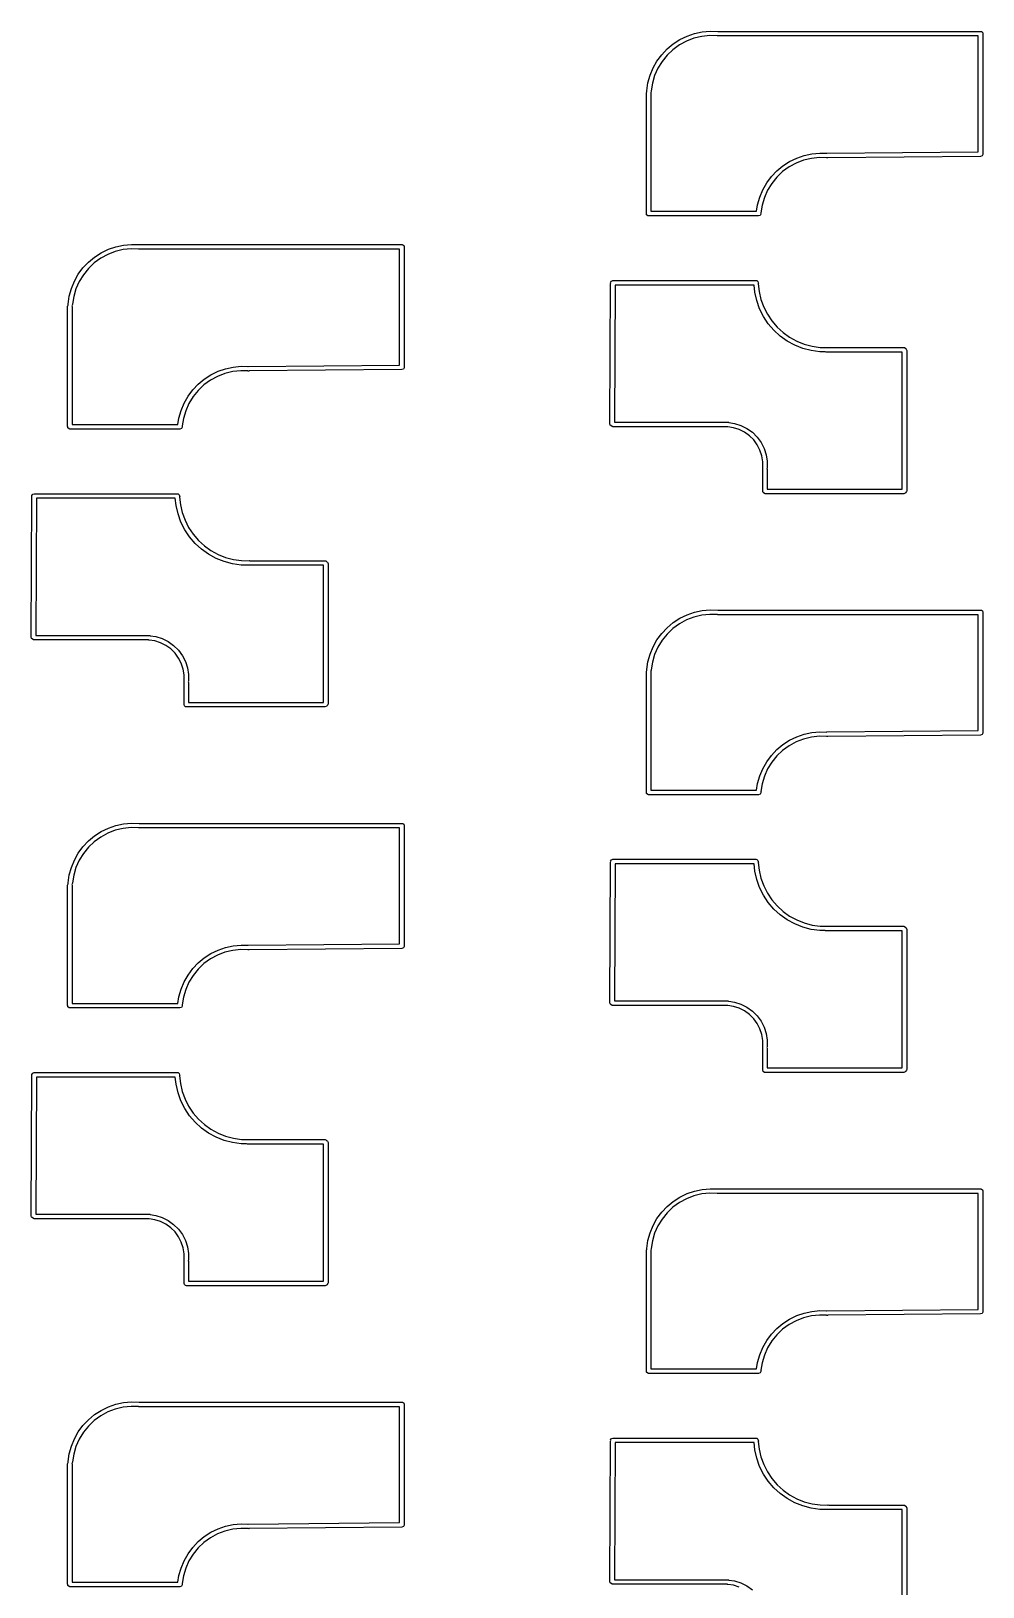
# Model space of a CAD drawing. Extents: x -7 to 140, y -36 to 78.
# Drawn here: x 30.6 to 61.9, y 26.8 to 77.9 of the extents above; entities that cross this region are included whole.
import ezdxf

# ---------------------------------------------------------------- set-up
doc = ezdxf.new("R2010")
doc.units = 0
doc.layers.add('BLACK', color=7, linetype='CONTINUOUS')

msp = doc.modelspace()

# ---------------------------------------------------------------- linework, layer by layer
at = {"layer": 'BLACK', "linetype": 'CONTINUOUS'}
for p, q in [((51.9264, 77.6102), (52.1608, 77.724)), ((52.3878, 77.6513), (52.1422, 77.5569)), ((52.1608, 77.724), (52.4071, 77.8089)), ((52.6437, 77.7128), (52.3878, 77.6513)), ((52.4071, 77.8089), (52.6619, 77.8634)), ((52.9055, 77.7404), (52.6437, 77.7128)), ((52.6619, 77.8634), (52.9214, 77.8867)), ((53.1486, 77.7341), (52.9055, 77.7404)), ((52.9214, 77.8867), (53.1747, 77.8789)), ((53.1493, 77.7335), (53.1486, 77.7341)), ((53.1646, 77.7308), (53.1493, 77.7335)), ((53.1682, 77.7293), (53.1646, 77.7308)), ((53.1704, 77.7298), (53.1682, 77.7293)), ((53.175, 77.729), (53.1704, 77.7298)), ((53.1747, 77.8789), (53.175, 77.879)), ((53.175, 77.879), (61.8, 77.879)), ((61.725, 77.729), (53.175, 77.729)), ((61.725, 73.9243), (61.725, 77.729)), ((61.8, 77.879), (61.8097, 77.8773)), ((61.8097, 77.8773), (61.813, 77.8779)), ((61.813, 77.8779), (61.8159, 77.8762)), ((61.8159, 77.8762), (61.8257, 77.8745)), ((61.8257, 77.8745), (61.8406, 77.862)), ((61.8406, 77.862), (61.8575, 77.8522)), ((61.8575, 77.8522), (61.8598, 77.8458)), ((61.8598, 77.8458), (61.865, 77.8415)), ((61.865, 77.8415), (61.8683, 77.8223)), ((61.8683, 77.8223), (61.875, 77.804)), ((61.875, 77.804), (61.875, 73.896)), ((51.3285, 77.1126), (51.5072, 77.3022)), ((51.5072, 77.3022), (51.7075, 77.4688)), ((51.698, 77.2766), (51.5072, 77.0953)), ((51.9109, 77.4313), (51.698, 77.2766)), ((51.7075, 77.4688), (51.9264, 77.6102)), ((52.1422, 77.5569), (51.9109, 77.4313)), ((50.9459, 76.4353), (51.0457, 76.676)), ((51.0457, 76.676), (51.1739, 76.9028)), ((51.2042, 76.6663), (51.0972, 76.4259)), ((51.1739, 76.9028), (51.3285, 77.1126)), ((51.3416, 76.8908), (51.2042, 76.6663)), ((51.5072, 77.0953), (51.3416, 76.8908)), ((50.8363, 75.9268), (50.8757, 76.1844)), ((50.8757, 76.1844), (50.9459, 76.4353)), ((51.0225, 76.1735), (50.9831, 75.9245)), ((51.0972, 76.4259), (51.0225, 76.1735)), ((50.825, 75.85), (50.8295, 75.8757)), ((50.825, 71.905), (50.825, 75.85)), ((50.8295, 75.8757), (50.844, 75.8929)), ((50.844, 75.8929), (50.8363, 75.9268)), ((50.8363, 75.9268), (50.8363, 75.9268)), ((50.9857, 75.9132), (50.9675, 75.8707)), ((50.9675, 75.8707), (50.975, 75.85)), ((50.975, 75.85), (50.975, 71.971)), ((50.9831, 75.9245), (50.9857, 75.9132)), ((55.3102, 73.4659), (55.5287, 73.6069)), ((55.7442, 73.5535), (55.5133, 73.4281)), ((55.5287, 73.6069), (55.7626, 73.7205)), ((55.9894, 73.6476), (55.7442, 73.5535)), ((55.7626, 73.7205), (56.0085, 73.8051)), ((56.2448, 73.709), (55.9894, 73.6476)), ((56.0085, 73.8051), (56.2629, 73.8595)), ((56.506, 73.7364), (56.2448, 73.709)), ((56.2629, 73.8595), (56.5219, 73.8828)), ((56.7432, 73.7303), (56.506, 73.7364)), ((56.5219, 73.8828), (56.7412, 73.876)), ((56.7412, 73.876), (56.7493, 73.879)), ((56.7507, 73.729), (56.7432, 73.7303)), ((56.7493, 73.879), (61.725, 73.9243)), ((56.7594, 73.7291), (56.7507, 73.729)), ((56.7681, 73.7253), (56.7594, 73.7291)), ((56.7859, 73.7293), (56.7681, 73.7253)), ((61.8007, 73.775), (56.7859, 73.7293)), ((61.8487, 73.793), (61.8007, 73.775)), ((61.874, 73.8376), (61.8487, 73.793)), ((61.8705, 73.8703), (61.8684, 73.8678)), ((61.8684, 73.8678), (61.874, 73.8376)), ((61.875, 73.896), (61.8705, 73.8703)), ((54.7775, 72.901), (54.9318, 73.1103)), ((54.9318, 73.1103), (55.1102, 73.2995)), ((55.1103, 73.0929), (54.9451, 72.8887)), ((55.1102, 73.2995), (55.3102, 73.4659)), ((55.3009, 73.2737), (55.1103, 73.0929)), ((55.5133, 73.4281), (55.3009, 73.2737)), ((54.5497, 72.4344), (54.6495, 72.6746)), ((54.6495, 72.6746), (54.7775, 72.901)), ((54.8079, 72.6648), (54.701, 72.4248)), ((54.9451, 72.8887), (54.8079, 72.6648)), ((54.4471, 71.971), (54.4797, 72.1839)), ((54.4797, 72.1839), (54.5497, 72.4344)), ((54.6265, 72.173), (54.5871, 71.9244)), ((54.701, 72.4248), (54.6265, 72.173)), ((50.8286, 71.8951), (50.825, 71.905)), ((50.835, 71.8585), (50.8286, 71.8951)), ((50.8743, 71.8255), (50.835, 71.8585)), ((50.9, 71.821), (50.8743, 71.8255)), ((54.51, 71.821), (50.9, 71.821)), ((50.975, 71.971), (54.4471, 71.971)), ((54.5582, 71.8385), (54.51, 71.821)), ((54.5839, 71.883), (54.5582, 71.8385)), ((54.5897, 71.9131), (54.5818, 71.8947)), ((54.5818, 71.8947), (54.5839, 71.883)), ((54.5871, 71.9244), (54.5897, 71.9131)), ((32.7075, 70.4688), (32.9264, 70.6102)), ((33.1422, 70.5569), (32.9109, 70.4313)), ((32.9264, 70.6102), (33.1608, 70.724)), ((33.3878, 70.6513), (33.1422, 70.5569)), ((33.1608, 70.724), (33.4071, 70.8089)), ((33.6437, 70.7128), (33.3878, 70.6513)), ((33.4071, 70.8089), (33.6619, 70.8634)), ((33.9055, 70.7404), (33.6437, 70.7128)), ((33.6619, 70.8634), (33.9214, 70.8867)), ((34.1486, 70.7341), (33.9055, 70.7404)), ((33.9214, 70.8867), (34.1747, 70.8789)), ((34.1493, 70.7335), (34.1486, 70.7341)), ((34.1646, 70.7308), (34.1493, 70.7335)), ((34.1682, 70.7293), (34.1646, 70.7308)), ((34.1704, 70.7298), (34.1682, 70.7293)), ((34.175, 70.729), (34.1704, 70.7298)), ((34.1747, 70.8789), (34.175, 70.879)), ((34.175, 70.879), (42.8, 70.879)), ((42.725, 70.729), (34.175, 70.729)), ((42.725, 66.9243), (42.725, 70.729)), ((42.8, 70.879), (42.8097, 70.8773)), ((42.8097, 70.8773), (42.813, 70.8779)), ((42.813, 70.8779), (42.8159, 70.8762)), ((42.8159, 70.8762), (42.8257, 70.8745)), ((42.8257, 70.8745), (42.8406, 70.862)), ((42.8406, 70.862), (42.8575, 70.8522)), ((42.8575, 70.8522), (42.8598, 70.8458)), ((42.8598, 70.8458), (42.865, 70.8415)), ((42.865, 70.8415), (42.8683, 70.8223)), ((42.8683, 70.8223), (42.875, 70.804)), ((42.875, 70.804), (42.875, 66.896)), ((32.1739, 69.9028), (32.3285, 70.1126)), ((32.3285, 70.1126), (32.5072, 70.3022)), ((32.5072, 70.0953), (32.3416, 69.8908)), ((32.5072, 70.3022), (32.7075, 70.4688)), ((32.698, 70.2766), (32.5072, 70.0953)), ((32.9109, 70.4313), (32.698, 70.2766)), ((31.9459, 69.4353), (32.0457, 69.676)), ((32.0457, 69.676), (32.1739, 69.9028)), ((32.2042, 69.6663), (32.0972, 69.4259)), ((32.3416, 69.8908), (32.2042, 69.6663)), ((49.625, 65.0004), (49.65, 69.6004)), ((49.65, 69.6004), (49.6539, 69.6221)), ((49.6511, 69.638), (49.6768, 69.6825)), ((49.6539, 69.6221), (49.6511, 69.638)), ((49.6768, 69.6825), (49.725, 69.7)), ((49.725, 69.7), (54.425, 69.7)), ((49.7997, 69.55), (49.7753, 65.05)), ((54.36, 69.55), (49.7997, 69.55)), ((54.3846, 69.3148), (54.36, 69.55)), ((54.425, 69.7), (54.4507, 69.6955)), ((54.4507, 69.6955), (54.49, 69.6625)), ((54.49, 69.6625), (54.4964, 69.6262)), ((54.4964, 69.6262), (54.5049, 69.6033)), ((54.5049, 69.6033), (54.502, 69.5927)), ((54.502, 69.5927), (54.5286, 69.3388)), ((31.8363, 68.9268), (31.8757, 69.1844)), ((31.8757, 69.1844), (31.9459, 69.4353)), ((32.0225, 69.1735), (31.9831, 68.9245)), ((32.0972, 69.4259), (32.0225, 69.1735)), ((54.4479, 69.0385), (54.3846, 69.3148)), ((54.5441, 68.7719), (54.4479, 69.0385)), ((54.5286, 69.3388), (54.588, 69.0797)), ((54.588, 69.0797), (54.6782, 68.8296)), ((31.825, 68.85), (31.8295, 68.8757)), ((31.825, 64.905), (31.825, 68.85)), ((31.8295, 68.8757), (31.844, 68.8929)), ((31.844, 68.8929), (31.8363, 68.9268)), ((31.8363, 68.9268), (31.8363, 68.9268)), ((31.9857, 68.9132), (31.9675, 68.8707)), ((31.9675, 68.8707), (31.975, 68.85)), ((31.975, 68.85), (31.975, 64.971)), ((31.9831, 68.9245), (31.9857, 68.9132)), ((54.6717, 68.5188), (54.5441, 68.7719)), ((54.8288, 68.2829), (54.6717, 68.5188)), ((54.6782, 68.8296), (54.7978, 68.5923)), ((54.7978, 68.5923), (54.9452, 68.371)), ((55.0133, 68.0677), (54.8288, 68.2829)), ((54.9452, 68.371), (55.1182, 68.1692)), ((55.2223, 67.8763), (55.0133, 68.0677)), ((55.1182, 68.1692), (55.3142, 67.9897)), ((55.3142, 67.9897), (55.5305, 67.8352)), ((55.4529, 67.7115), (55.2223, 67.8763)), ((55.7017, 67.5757), (55.4529, 67.7115)), ((55.5305, 67.8352), (55.7638, 67.7078)), ((55.9651, 67.4708), (55.7017, 67.5757)), ((55.7638, 67.7078), (56.0108, 67.6095)), ((56.2391, 67.3985), (55.9651, 67.4708)), ((56.0108, 67.6095), (56.2678, 67.5416)), ((56.2678, 67.5416), (56.5311, 67.5053)), ((56.5311, 67.5053), (56.7864, 67.5011)), ((56.7864, 67.5011), (56.7967, 67.5049)), ((56.7967, 67.5049), (56.8145, 67.5)), ((56.8145, 67.5), (59.275, 67.5)), ((59.275, 67.5), (59.3007, 67.4955)), ((59.3007, 67.4955), (59.34, 67.4625)), ((59.34, 67.4625), (59.3408, 67.4578)), ((59.3408, 67.4578), (59.3575, 67.4482)), ((59.3575, 67.4482), (59.375, 67.4)), ((37.7493, 66.879), (42.725, 66.9243)), ((56.5199, 67.3597), (56.2391, 67.3985)), ((56.6966, 67.3568), (56.5199, 67.3597)), ((56.6993, 67.3545), (56.6966, 67.3568)), ((56.725, 67.35), (56.6993, 67.3545)), ((59.225, 67.35), (56.725, 67.35)), ((59.225, 62.85), (59.225, 67.35)), ((59.375, 67.4), (59.375, 62.8)), ((36.1102, 66.2995), (36.3102, 66.4659)), ((36.5133, 66.4281), (36.3009, 66.2737)), ((36.3102, 66.4659), (36.5287, 66.6069)), ((36.7442, 66.5535), (36.5133, 66.4281)), ((36.5287, 66.6069), (36.7626, 66.7205)), ((36.9894, 66.6476), (36.7442, 66.5535)), ((36.7626, 66.7205), (37.0085, 66.8051)), ((37.2448, 66.709), (36.9894, 66.6476)), ((37.0085, 66.8051), (37.2629, 66.8595)), ((37.506, 66.7364), (37.2448, 66.709)), ((37.2629, 66.8595), (37.5219, 66.8828)), ((37.7432, 66.7303), (37.506, 66.7364)), ((37.5219, 66.8828), (37.7412, 66.876)), ((37.7412, 66.876), (37.7493, 66.879)), ((37.7507, 66.729), (37.7432, 66.7303)), ((37.7594, 66.7291), (37.7507, 66.729)), ((37.7681, 66.7253), (37.7594, 66.7291)), ((37.7859, 66.7293), (37.7681, 66.7253)), ((42.8007, 66.775), (37.7859, 66.7293)), ((42.8487, 66.793), (42.8007, 66.775)), ((42.874, 66.8376), (42.8487, 66.793)), ((42.8705, 66.8703), (42.8684, 66.8678)), ((42.8684, 66.8678), (42.874, 66.8376)), ((42.875, 66.896), (42.8705, 66.8703)), ((35.6495, 65.6746), (35.7775, 65.901)), ((35.7775, 65.901), (35.9318, 66.1103)), ((35.9451, 65.8887), (35.8079, 65.6648)), ((35.9318, 66.1103), (36.1102, 66.2995)), ((36.1103, 66.0929), (35.9451, 65.8887)), ((36.3009, 66.2737), (36.1103, 66.0929)), ((35.4797, 65.1839), (35.5497, 65.4344)), ((35.5497, 65.4344), (35.6495, 65.6746)), ((35.701, 65.4248), (35.6265, 65.173)), ((35.8079, 65.6648), (35.701, 65.4248)), ((31.8286, 64.8951), (31.825, 64.905)), ((31.835, 64.8585), (31.8286, 64.8951)), ((31.975, 64.971), (35.4471, 64.971)), ((35.4471, 64.971), (35.4797, 65.1839)), ((35.5839, 64.883), (35.5582, 64.8385)), ((35.5897, 64.9131), (35.5818, 64.8947)), ((35.5818, 64.8947), (35.5839, 64.883)), ((35.6265, 65.173), (35.5871, 64.9244)), ((35.5871, 64.9244), (35.5897, 64.9131)), ((49.6423, 64.9521), (49.625, 65.0004)), ((49.6592, 64.9422), (49.6423, 64.9521)), ((49.66, 64.9375), (49.6592, 64.9422)), ((49.6993, 64.9045), (49.66, 64.9375)), ((49.725, 64.9), (49.6993, 64.9045)), ((53.4827, 64.9), (49.725, 64.9)), ((49.7753, 65.05), (53.5, 65.05)), ((53.4943, 64.8952), (53.4827, 64.9)), ((53.5041, 64.8976), (53.4943, 64.8952)), ((53.5, 65.05), (53.5257, 65.0455)), ((53.6889, 64.8689), (53.5041, 64.8976)), ((53.5257, 65.0455), (53.5312, 65.0408)), ((53.5312, 65.0408), (53.7226, 65.0111)), ((53.876, 64.8087), (53.6889, 64.8689)), ((53.7226, 65.0111), (53.9315, 64.9439)), ((53.9315, 64.9439), (54.1274, 64.8448)), ((31.8743, 64.8255), (31.835, 64.8585)), ((31.9, 64.821), (31.8743, 64.8255)), ((35.51, 64.821), (31.9, 64.821)), ((35.5582, 64.8385), (35.51, 64.821)), ((54.0514, 64.72), (53.876, 64.8087)), ((54.2107, 64.6049), (54.0514, 64.72)), ((54.1274, 64.8448), (54.3053, 64.7163)), ((54.3501, 64.4663), (54.2107, 64.6049)), ((54.3053, 64.7163), (54.461, 64.5615)), ((54.4661, 64.3076), (54.3501, 64.4663)), ((54.461, 64.5615), (54.5905, 64.3843)), ((54.5905, 64.3843), (54.6907, 64.1891)), ((54.5559, 64.1328), (54.4661, 64.3076)), ((54.6172, 63.946), (54.5559, 64.1328)), ((54.6485, 63.7519), (54.6172, 63.946)), ((54.6907, 64.1891), (54.7592, 63.9805)), ((54.7592, 63.9805), (54.7941, 63.7638)), ((54.645, 63.5), (54.6495, 63.5257)), ((54.645, 62.8), (54.645, 63.5)), ((54.6452, 63.5557), (54.649, 63.565)), ((54.6518, 63.5284), (54.6452, 63.5557)), ((54.649, 63.565), (54.6485, 63.7519)), ((54.6495, 63.5257), (54.6518, 63.5284)), ((54.7948, 63.5443), (54.7863, 63.5238)), ((54.7863, 63.5238), (54.795, 63.5)), ((54.7941, 63.7638), (54.7948, 63.5443)), ((54.7948, 63.5443), (54.7948, 63.5443)), ((54.795, 63.5), (54.795, 62.85)), ((54.795, 62.85), (59.225, 62.85)), ((30.625, 58.0004), (30.65, 62.6004)), ((30.65, 62.6004), (30.6539, 62.6221)), ((30.6511, 62.638), (30.6768, 62.6825)), ((30.6539, 62.6221), (30.6511, 62.638)), ((30.6768, 62.6825), (30.725, 62.7)), ((30.725, 62.7), (35.425, 62.7)), ((30.7997, 62.55), (30.7753, 58.05)), ((35.36, 62.55), (30.7997, 62.55)), ((35.3846, 62.3148), (35.36, 62.55)), ((35.4479, 62.0385), (35.3846, 62.3148)), ((35.425, 62.7), (35.4507, 62.6955)), ((35.4507, 62.6955), (35.49, 62.6625)), ((35.49, 62.6625), (35.4964, 62.6262)), ((35.4964, 62.6262), (35.5049, 62.6033)), ((35.5049, 62.6033), (35.502, 62.5927)), ((35.502, 62.5927), (35.5286, 62.3388)), ((35.5286, 62.3388), (35.588, 62.0797)), ((54.6528, 62.7785), (54.645, 62.8)), ((54.66, 62.7375), (54.6528, 62.7785)), ((54.6993, 62.7045), (54.66, 62.7375)), ((54.725, 62.7), (54.6993, 62.7045)), ((59.275, 62.7), (54.725, 62.7)), ((59.3232, 62.7175), (59.275, 62.7)), ((59.3328, 62.7342), (59.3232, 62.7175)), ((59.3375, 62.735), (59.3328, 62.7342)), ((59.3705, 62.7743), (59.3375, 62.735)), ((59.375, 62.8), (59.3705, 62.7743)), ((35.5441, 61.7719), (35.4479, 62.0385)), ((35.588, 62.0797), (35.6782, 61.8296)), ((35.6782, 61.8296), (35.7978, 61.5923)), ((35.6717, 61.5188), (35.5441, 61.7719)), ((35.8288, 61.2829), (35.6717, 61.5188)), ((35.7978, 61.5923), (35.9452, 61.371)), ((35.9452, 61.371), (36.1182, 61.1692)), ((36.0133, 61.0677), (35.8288, 61.2829)), ((36.2223, 60.8763), (36.0133, 61.0677)), ((36.1182, 61.1692), (36.3143, 60.9897)), ((36.4529, 60.7115), (36.2223, 60.8763)), ((36.3143, 60.9897), (36.5305, 60.8352)), ((36.5305, 60.8352), (36.7638, 60.7078)), ((36.7017, 60.5757), (36.4529, 60.7115)), ((36.9651, 60.4708), (36.7017, 60.5757)), ((36.7638, 60.7078), (37.0108, 60.6095)), ((37.2391, 60.3985), (36.9651, 60.4708)), ((37.0108, 60.6095), (37.2678, 60.5416)), ((37.5199, 60.3597), (37.2391, 60.3985)), ((37.2678, 60.5416), (37.5311, 60.5053)), ((37.6966, 60.3568), (37.5199, 60.3597)), ((37.5311, 60.5053), (37.7864, 60.5011)), ((37.6993, 60.3545), (37.6966, 60.3568)), ((37.725, 60.35), (37.6993, 60.3545)), ((40.225, 60.35), (37.725, 60.35)), ((37.7864, 60.5011), (37.7967, 60.5049)), ((37.7967, 60.5049), (37.8145, 60.5)), ((37.8145, 60.5), (40.275, 60.5)), ((40.225, 55.85), (40.225, 60.35)), ((40.275, 60.5), (40.3007, 60.4955)), ((40.3007, 60.4955), (40.34, 60.4625)), ((40.34, 60.4625), (40.3408, 60.4578)), ((40.3408, 60.4578), (40.3575, 60.4482)), ((40.3575, 60.4482), (40.375, 60.4)), ((40.375, 60.4), (40.375, 55.8)), ((52.1608, 58.724), (52.4071, 58.8089)), ((52.4071, 58.8089), (52.6619, 58.8634)), ((52.9055, 58.7404), (52.6437, 58.7128)), ((52.6619, 58.8634), (52.9214, 58.8867)), ((53.1486, 58.7341), (52.9055, 58.7404)), ((52.9214, 58.8867), (53.1747, 58.8789)), ((53.1493, 58.7335), (53.1486, 58.7341)), ((53.1646, 58.7308), (53.1493, 58.7335)), ((53.1747, 58.8789), (53.175, 58.879)), ((53.175, 58.879), (61.8, 58.879)), ((61.8, 58.879), (61.8097, 58.8773)), ((61.8097, 58.8773), (61.813, 58.8779)), ((61.813, 58.8779), (61.8159, 58.8762)), ((61.8159, 58.8762), (61.8257, 58.8745)), ((61.8257, 58.8745), (61.8406, 58.862)), ((61.8406, 58.862), (61.8575, 58.8522)), ((61.8575, 58.8522), (61.8598, 58.8458)), ((61.8598, 58.8458), (61.865, 58.8415)), ((61.865, 58.8415), (61.8683, 58.8223)), ((61.8683, 58.8223), (61.875, 58.804)), ((61.875, 58.804), (61.875, 54.896)), ((51.3285, 58.1126), (51.5072, 58.3022)), ((51.5072, 58.3022), (51.7075, 58.4688)), ((51.698, 58.2766), (51.5072, 58.0953)), ((51.9109, 58.4313), (51.698, 58.2766)), ((51.7075, 58.4688), (51.9264, 58.6102)), ((52.1422, 58.5569), (51.9109, 58.4313)), ((51.9264, 58.6102), (52.1608, 58.724)), ((52.3878, 58.6513), (52.1422, 58.5569)), ((52.6437, 58.7128), (52.3878, 58.6513)), ((53.1682, 58.7293), (53.1646, 58.7308)), ((53.1704, 58.7298), (53.1682, 58.7293)), ((53.175, 58.729), (53.1704, 58.7298)), ((61.725, 58.729), (53.175, 58.729)), ((61.725, 54.9243), (61.725, 58.729)), ((30.6423, 57.9521), (30.625, 58.0004)), ((30.6592, 57.9422), (30.6423, 57.9521)), ((30.66, 57.9375), (30.6592, 57.9422)), ((30.6993, 57.9045), (30.66, 57.9375)), ((30.725, 57.9), (30.6993, 57.9045)), ((34.4827, 57.9), (30.725, 57.9)), ((30.7753, 58.05), (34.5, 58.05)), ((34.4943, 57.8952), (34.4827, 57.9)), ((34.5041, 57.8976), (34.4943, 57.8952)), ((34.5, 58.05), (34.5257, 58.0455)), ((34.6889, 57.8689), (34.5041, 57.8976)), ((34.5257, 58.0455), (34.5312, 58.0408)), ((34.5312, 58.0408), (34.7226, 58.0111)), ((34.876, 57.8087), (34.6889, 57.8689)), ((34.7226, 58.0111), (34.9315, 57.9439)), ((35.0514, 57.72), (34.876, 57.8087)), ((34.9315, 57.9439), (35.1274, 57.8448)), ((35.2107, 57.6049), (35.0514, 57.72)), ((35.1274, 57.8448), (35.3053, 57.7163)), ((35.3053, 57.7163), (35.461, 57.5615)), ((51.0457, 57.676), (51.1739, 57.9028)), ((51.1739, 57.9028), (51.3285, 58.1126)), ((51.3416, 57.8908), (51.2042, 57.6663)), ((51.5072, 58.0953), (51.3416, 57.8908)), ((35.3501, 57.4663), (35.2107, 57.6049)), ((35.4661, 57.3076), (35.3501, 57.4663)), ((35.461, 57.5615), (35.5905, 57.3843)), ((35.5559, 57.1328), (35.4661, 57.3076)), ((35.5905, 57.3843), (35.6907, 57.1891)), ((50.8757, 57.1844), (50.9459, 57.4353)), ((50.9459, 57.4353), (51.0457, 57.676)), ((51.0972, 57.4259), (51.0225, 57.1735)), ((51.2042, 57.6663), (51.0972, 57.4259)), ((35.6172, 56.946), (35.5559, 57.1328)), ((35.6485, 56.7519), (35.6172, 56.946)), ((35.649, 56.565), (35.6485, 56.7519)), ((35.6907, 57.1891), (35.7592, 56.9805)), ((35.7592, 56.9805), (35.7941, 56.7638)), ((35.7941, 56.7638), (35.7948, 56.5443)), ((50.825, 56.85), (50.8295, 56.8757)), ((50.825, 52.905), (50.825, 56.85)), ((50.8295, 56.8757), (50.844, 56.8929)), ((50.8363, 56.9268), (50.8757, 57.1844)), ((50.844, 56.8929), (50.8363, 56.9268)), ((50.8363, 56.9268), (50.8363, 56.9268)), ((50.9857, 56.9132), (50.9675, 56.8707)), ((50.9675, 56.8707), (50.975, 56.85)), ((50.975, 56.85), (50.975, 52.971)), ((51.0225, 57.1735), (50.9831, 56.9245)), ((50.9831, 56.9245), (50.9857, 56.9132)), ((35.645, 56.5), (35.6495, 56.5257)), ((35.645, 55.8), (35.645, 56.5)), ((35.6452, 56.5557), (35.649, 56.565)), ((35.6518, 56.5284), (35.6452, 56.5557)), ((35.6495, 56.5257), (35.6518, 56.5284)), ((35.7948, 56.5443), (35.7863, 56.5238)), ((35.7863, 56.5238), (35.795, 56.5)), ((35.7948, 56.5443), (35.7948, 56.5443)), ((35.795, 56.5), (35.795, 55.85)), ((35.6528, 55.7785), (35.645, 55.8)), ((35.66, 55.7375), (35.6528, 55.7785)), ((35.6993, 55.7045), (35.66, 55.7375)), ((35.725, 55.7), (35.6993, 55.7045)), ((40.275, 55.7), (35.725, 55.7)), ((35.795, 55.85), (40.225, 55.85)), ((40.3232, 55.7175), (40.275, 55.7)), ((40.3328, 55.7342), (40.3232, 55.7175)), ((40.3375, 55.735), (40.3328, 55.7342)), ((40.3705, 55.7743), (40.3375, 55.735)), ((40.375, 55.8), (40.3705, 55.7743)), ((55.5287, 54.6069), (55.7626, 54.7205)), ((55.9894, 54.6476), (55.7442, 54.5535)), ((55.7626, 54.7205), (56.0085, 54.8051)), ((56.2448, 54.709), (55.9894, 54.6476)), ((56.0085, 54.8051), (56.2629, 54.8595)), ((56.506, 54.7364), (56.2448, 54.709)), ((56.2629, 54.8595), (56.5219, 54.8828)), ((56.7432, 54.7303), (56.506, 54.7364)), ((56.5219, 54.8828), (56.7412, 54.876)), ((56.7412, 54.876), (56.7493, 54.879)), ((56.7507, 54.729), (56.7432, 54.7303)), ((56.7493, 54.879), (61.725, 54.9243)), ((56.7594, 54.7291), (56.7507, 54.729)), ((56.7681, 54.7253), (56.7594, 54.7291)), ((56.7859, 54.7293), (56.7681, 54.7253)), ((61.8007, 54.775), (56.7859, 54.7293)), ((61.8487, 54.793), (61.8007, 54.775)), ((61.874, 54.8376), (61.8487, 54.793)), ((61.8705, 54.8703), (61.8684, 54.8678)), ((61.8684, 54.8678), (61.874, 54.8376)), ((61.875, 54.896), (61.8705, 54.8703)), ((54.9318, 54.1103), (55.1102, 54.2995)), ((55.1102, 54.2995), (55.3102, 54.4659)), ((55.3009, 54.2737), (55.1103, 54.0929)), ((55.5133, 54.4281), (55.3009, 54.2737)), ((55.3102, 54.4659), (55.5287, 54.6069)), ((55.7442, 54.5535), (55.5133, 54.4281)), ((54.5497, 53.4344), (54.6495, 53.6746)), ((54.6495, 53.6746), (54.7775, 53.901)), ((54.8079, 53.6648), (54.701, 53.4248)), ((54.7775, 53.901), (54.9318, 54.1103)), ((54.9451, 53.8887), (54.8079, 53.6648)), ((55.1103, 54.0929), (54.9451, 53.8887)), ((54.4471, 52.971), (54.4797, 53.1839)), ((54.4797, 53.1839), (54.5497, 53.4344)), ((54.6265, 53.173), (54.5871, 52.9244)), ((54.701, 53.4248), (54.6265, 53.173)), ((50.8286, 52.8951), (50.825, 52.905)), ((50.835, 52.8585), (50.8286, 52.8951)), ((50.8743, 52.8255), (50.835, 52.8585)), ((50.9, 52.821), (50.8743, 52.8255)), ((54.51, 52.821), (50.9, 52.821)), ((50.975, 52.971), (54.4471, 52.971)), ((54.5582, 52.8385), (54.51, 52.821)), ((54.5839, 52.883), (54.5582, 52.8385)), ((54.5897, 52.9131), (54.5818, 52.8947)), ((54.5818, 52.8947), (54.5839, 52.883)), ((54.5871, 52.9244), (54.5897, 52.9131)), ((32.7075, 51.4688), (32.9264, 51.6102)), ((32.9264, 51.6102), (33.1608, 51.724)), ((33.3878, 51.6513), (33.1422, 51.5569)), ((33.1608, 51.724), (33.4071, 51.8089)), ((33.6437, 51.7128), (33.3878, 51.6513)), ((33.4071, 51.8089), (33.6619, 51.8634)), ((33.9055, 51.7404), (33.6437, 51.7128)), ((33.6619, 51.8634), (33.9214, 51.8867)), ((34.1486, 51.7341), (33.9055, 51.7404)), ((33.9214, 51.8867), (34.1747, 51.8789)), ((34.1493, 51.7335), (34.1486, 51.7341)), ((34.1646, 51.7308), (34.1493, 51.7335)), ((34.1682, 51.7293), (34.1646, 51.7308)), ((34.1704, 51.7298), (34.1682, 51.7293)), ((34.175, 51.729), (34.1704, 51.7298)), ((34.1747, 51.8789), (34.175, 51.879)), ((34.175, 51.879), (42.8, 51.879)), ((42.725, 51.729), (34.175, 51.729)), ((42.725, 47.9243), (42.725, 51.729)), ((42.8, 51.879), (42.8097, 51.8773)), ((42.8097, 51.8773), (42.813, 51.8779)), ((42.813, 51.8779), (42.8159, 51.8762)), ((42.8159, 51.8762), (42.8257, 51.8745)), ((42.8257, 51.8745), (42.8406, 51.862)), ((42.8406, 51.862), (42.8575, 51.8522)), ((42.8575, 51.8522), (42.8598, 51.8458)), ((42.8598, 51.8458), (42.865, 51.8415)), ((42.865, 51.8415), (42.8683, 51.8223)), ((42.8683, 51.8223), (42.875, 51.804)), ((42.875, 51.804), (42.875, 47.896)), ((32.1739, 50.9028), (32.3285, 51.1126)), ((32.3285, 51.1126), (32.5072, 51.3022)), ((32.5072, 51.0953), (32.3416, 50.8908)), ((32.5072, 51.3022), (32.7075, 51.4688)), ((32.698, 51.2766), (32.5072, 51.0953)), ((32.9109, 51.4313), (32.698, 51.2766)), ((33.1422, 51.5569), (32.9109, 51.4313)), ((31.9459, 50.4353), (32.0457, 50.676)), ((32.0457, 50.676), (32.1739, 50.9028)), ((32.2042, 50.6663), (32.0972, 50.4259)), ((32.3416, 50.8908), (32.2042, 50.6663)), ((49.625, 46.0004), (49.65, 50.6004)), ((49.65, 50.6004), (49.6539, 50.6221)), ((49.6511, 50.638), (49.6768, 50.6825)), ((49.6539, 50.6221), (49.6511, 50.638)), ((49.6768, 50.6825), (49.725, 50.7)), ((49.725, 50.7), (54.425, 50.7)), ((54.425, 50.7), (54.4507, 50.6955)), ((54.4507, 50.6955), (54.49, 50.6625)), ((54.49, 50.6625), (54.4964, 50.6262)), ((54.4964, 50.6262), (54.5049, 50.6033)), ((54.5049, 50.6033), (54.502, 50.5927)), ((54.502, 50.5927), (54.5286, 50.3388)), ((31.8363, 49.9268), (31.8757, 50.1844)), ((31.8757, 50.1844), (31.9459, 50.4353)), ((32.0225, 50.1735), (31.9831, 49.9245)), ((32.0972, 50.4259), (32.0225, 50.1735)), ((49.7997, 50.55), (49.7753, 46.05)), ((54.36, 50.55), (49.7997, 50.55)), ((54.3846, 50.3148), (54.36, 50.55)), ((54.4479, 50.0385), (54.3846, 50.3148)), ((54.5286, 50.3388), (54.588, 50.0797)), ((54.588, 50.0797), (54.6782, 49.8296)), ((31.825, 49.85), (31.8295, 49.8757)), ((31.825, 45.905), (31.825, 49.85)), ((31.8295, 49.8757), (31.844, 49.8929)), ((31.844, 49.8929), (31.8363, 49.9268)), ((31.8363, 49.9268), (31.8363, 49.9268)), ((31.9857, 49.9132), (31.9675, 49.8707)), ((31.9675, 49.8707), (31.975, 49.85)), ((31.975, 49.85), (31.975, 45.971)), ((31.9831, 49.9245), (31.9857, 49.9132)), ((54.5441, 49.7719), (54.4479, 50.0385)), ((54.6717, 49.5188), (54.5441, 49.7719)), ((54.6782, 49.8296), (54.7978, 49.5923)), ((54.7978, 49.5923), (54.9452, 49.371)), ((54.8288, 49.2829), (54.6717, 49.5188)), ((55.0133, 49.0677), (54.8288, 49.2829)), ((54.9452, 49.371), (55.1182, 49.1692)), ((55.2223, 48.8763), (55.0133, 49.0677)), ((55.1182, 49.1692), (55.3142, 48.9897)), ((55.4529, 48.7115), (55.2223, 48.8763)), ((55.3142, 48.9897), (55.5305, 48.8352)), ((55.7017, 48.5757), (55.4529, 48.7115)), ((55.5305, 48.8352), (55.7638, 48.7078)), ((55.9651, 48.4708), (55.7017, 48.5757)), ((55.7638, 48.7078), (56.0108, 48.6095)), ((56.0108, 48.6095), (56.2678, 48.5416)), ((56.2678, 48.5416), (56.5311, 48.5053)), ((56.2391, 48.3985), (55.9651, 48.4708)), ((56.5199, 48.3597), (56.2391, 48.3985)), ((56.6966, 48.3568), (56.5199, 48.3597)), ((56.5311, 48.5053), (56.7864, 48.5011)), ((56.6993, 48.3545), (56.6966, 48.3568)), ((56.725, 48.35), (56.6993, 48.3545)), ((59.225, 48.35), (56.725, 48.35)), ((56.7864, 48.5011), (56.7967, 48.5049)), ((56.7967, 48.5049), (56.8145, 48.5)), ((56.8145, 48.5), (59.275, 48.5)), ((59.225, 43.85), (59.225, 48.35)), ((59.275, 48.5), (59.3007, 48.4955)), ((59.3007, 48.4955), (59.34, 48.4625)), ((59.34, 48.4625), (59.3408, 48.4578)), ((59.3408, 48.4578), (59.3575, 48.4482)), ((59.3575, 48.4482), (59.375, 48.4)), ((59.375, 48.4), (59.375, 43.8)), ((36.3102, 47.4659), (36.5287, 47.6069)), ((36.7442, 47.5535), (36.5133, 47.4281)), ((36.5287, 47.6069), (36.7626, 47.7205)), ((36.9894, 47.6476), (36.7442, 47.5535)), ((36.7626, 47.7205), (37.0085, 47.8051)), ((37.2448, 47.709), (36.9894, 47.6476)), ((37.0085, 47.8051), (37.2629, 47.8595)), ((37.506, 47.7364), (37.2448, 47.709)), ((37.2629, 47.8595), (37.5219, 47.8828)), ((37.7432, 47.7303), (37.506, 47.7364)), ((37.5219, 47.8828), (37.7412, 47.876)), ((37.7412, 47.876), (37.7493, 47.879)), ((37.7507, 47.729), (37.7432, 47.7303)), ((37.7493, 47.879), (42.725, 47.9243)), ((37.7594, 47.7291), (37.7507, 47.729)), ((37.7681, 47.7253), (37.7594, 47.7291)), ((37.7859, 47.7293), (37.7681, 47.7253)), ((42.8007, 47.775), (37.7859, 47.7293)), ((42.8487, 47.793), (42.8007, 47.775)), ((42.874, 47.8376), (42.8487, 47.793)), ((42.8705, 47.8703), (42.8684, 47.8678)), ((42.8684, 47.8678), (42.874, 47.8376)), ((42.875, 47.896), (42.8705, 47.8703)), ((35.7775, 46.901), (35.9318, 47.1103)), ((35.9318, 47.1103), (36.1102, 47.2995)), ((36.1103, 47.0929), (35.9451, 46.8887)), ((36.1102, 47.2995), (36.3102, 47.4659)), ((36.3009, 47.2737), (36.1103, 47.0929)), ((36.5133, 47.4281), (36.3009, 47.2737)), ((35.5497, 46.4344), (35.6495, 46.6746)), ((35.6495, 46.6746), (35.7775, 46.901)), ((35.8079, 46.6648), (35.701, 46.4248)), ((35.9451, 46.8887), (35.8079, 46.6648)), ((31.975, 45.971), (35.4471, 45.971)), ((35.4471, 45.971), (35.4797, 46.1839)), ((35.4797, 46.1839), (35.5497, 46.4344)), ((35.6265, 46.173), (35.5871, 45.9244)), ((35.701, 46.4248), (35.6265, 46.173)), ((49.6423, 45.9521), (49.625, 46.0004)), ((49.7753, 46.05), (53.5, 46.05)), ((53.5, 46.05), (53.5257, 46.0455)), ((53.5257, 46.0455), (53.5312, 46.0408)), ((53.5312, 46.0408), (53.7226, 46.0111)), ((53.7226, 46.0111), (53.9315, 45.9439)), ((31.8286, 45.8951), (31.825, 45.905)), ((31.835, 45.8585), (31.8286, 45.8951)), ((31.8743, 45.8255), (31.835, 45.8585)), ((31.9, 45.821), (31.8743, 45.8255)), ((35.51, 45.821), (31.9, 45.821)), ((35.5582, 45.8385), (35.51, 45.821)), ((35.5839, 45.883), (35.5582, 45.8385)), ((35.5897, 45.9131), (35.5818, 45.8947)), ((35.5818, 45.8947), (35.5839, 45.883)), ((35.5871, 45.9244), (35.5897, 45.9131)), ((49.6592, 45.9422), (49.6423, 45.9521)), ((49.66, 45.9375), (49.6592, 45.9422)), ((49.6993, 45.9045), (49.66, 45.9375)), ((49.725, 45.9), (49.6993, 45.9045)), ((53.4827, 45.9), (49.725, 45.9)), ((53.4943, 45.8952), (53.4827, 45.9)), ((53.5041, 45.8976), (53.4943, 45.8952)), ((53.6889, 45.8689), (53.5041, 45.8976)), ((53.876, 45.8087), (53.6889, 45.8689)), ((54.0514, 45.72), (53.876, 45.8087)), ((53.9315, 45.9439), (54.1274, 45.8448)), ((54.2107, 45.6049), (54.0514, 45.72)), ((54.1274, 45.8448), (54.3053, 45.7163)), ((54.3501, 45.4663), (54.2107, 45.6049)), ((54.3053, 45.7163), (54.461, 45.5615)), ((54.4661, 45.3076), (54.3501, 45.4663)), ((54.461, 45.5615), (54.5905, 45.3843)), ((54.5559, 45.1328), (54.4661, 45.3076)), ((54.6172, 44.946), (54.5559, 45.1328)), ((54.5905, 45.3843), (54.6907, 45.1891)), ((54.6485, 44.7519), (54.6172, 44.946)), ((54.6907, 45.1891), (54.7592, 44.9805)), ((54.7592, 44.9805), (54.7941, 44.7638)), ((54.645, 44.5), (54.6495, 44.5257)), ((54.645, 43.8), (54.645, 44.5)), ((54.6452, 44.5557), (54.649, 44.565)), ((54.6518, 44.5284), (54.6452, 44.5557)), ((54.649, 44.565), (54.6485, 44.7519)), ((54.6495, 44.5257), (54.6518, 44.5284)), ((54.7948, 44.5443), (54.7863, 44.5238)), ((54.7863, 44.5238), (54.795, 44.5)), ((54.7941, 44.7638), (54.7948, 44.5443)), ((54.7948, 44.5443), (54.7948, 44.5443)), ((54.795, 44.5), (54.795, 43.85)), ((30.625, 39.0004), (30.65, 43.6004)), ((30.65, 43.6004), (30.6539, 43.6221)), ((30.6511, 43.638), (30.6768, 43.6825)), ((30.6539, 43.6221), (30.6511, 43.638)), ((30.6768, 43.6825), (30.725, 43.7)), ((30.725, 43.7), (35.425, 43.7)), ((30.7997, 43.55), (30.7753, 39.05)), ((35.36, 43.55), (30.7997, 43.55)), ((35.3846, 43.3148), (35.36, 43.55)), ((35.425, 43.7), (35.4507, 43.6955)), ((35.4507, 43.6955), (35.49, 43.6625)), ((35.49, 43.6625), (35.4964, 43.6262)), ((35.4964, 43.6262), (35.5049, 43.6033)), ((35.5049, 43.6033), (35.502, 43.5927)), ((35.502, 43.5927), (35.5286, 43.3388)), ((54.6528, 43.7785), (54.645, 43.8)), ((54.66, 43.7375), (54.6528, 43.7785)), ((54.6993, 43.7045), (54.66, 43.7375)), ((54.725, 43.7), (54.6993, 43.7045)), ((59.275, 43.7), (54.725, 43.7)), ((54.795, 43.85), (59.225, 43.85)), ((59.3232, 43.7175), (59.275, 43.7)), ((59.3328, 43.7342), (59.3232, 43.7175)), ((59.3375, 43.735), (59.3328, 43.7342)), ((59.3705, 43.7743), (59.3375, 43.735)), ((59.375, 43.8), (59.3705, 43.7743)), ((35.4479, 43.0385), (35.3846, 43.3148)), ((35.5441, 42.7719), (35.4479, 43.0385)), ((35.5286, 43.3388), (35.588, 43.0797)), ((35.588, 43.0797), (35.6782, 42.8296)), ((35.6717, 42.5188), (35.5441, 42.7719)), ((35.8288, 42.2829), (35.6717, 42.5188)), ((35.6782, 42.8296), (35.7978, 42.5923)), ((35.7978, 42.5923), (35.9452, 42.371)), ((36.0133, 42.0677), (35.8288, 42.2829)), ((35.9452, 42.371), (36.1182, 42.1692)), ((36.2223, 41.8763), (36.0133, 42.0677)), ((36.1182, 42.1692), (36.3143, 41.9897)), ((36.3143, 41.9897), (36.5305, 41.8352)), ((36.4529, 41.7115), (36.2223, 41.8763)), ((36.7017, 41.5757), (36.4529, 41.7115)), ((36.5305, 41.8352), (36.7638, 41.7078)), ((36.9651, 41.4708), (36.7017, 41.5757)), ((36.7638, 41.7078), (37.0108, 41.6095)), ((37.2391, 41.3985), (36.9651, 41.4708)), ((37.0108, 41.6095), (37.2678, 41.5416)), ((37.5199, 41.3597), (37.2391, 41.3985)), ((37.2678, 41.5416), (37.5311, 41.5053)), ((37.5311, 41.5053), (37.7864, 41.5011)), ((37.7864, 41.5011), (37.7967, 41.5049)), ((37.7967, 41.5049), (37.8145, 41.5)), ((37.8145, 41.5), (40.275, 41.5)), ((40.275, 41.5), (40.3007, 41.4955)), ((40.3007, 41.4955), (40.34, 41.4625)), ((40.34, 41.4625), (40.3408, 41.4578)), ((40.3408, 41.4578), (40.3575, 41.4482)), ((40.3575, 41.4482), (40.375, 41.4)), ((40.375, 41.4), (40.375, 36.8)), ((37.6966, 41.3568), (37.5199, 41.3597)), ((37.6993, 41.3545), (37.6966, 41.3568)), ((37.725, 41.35), (37.6993, 41.3545)), ((40.225, 41.35), (37.725, 41.35)), ((40.225, 36.85), (40.225, 41.35)), ((52.4071, 39.8089), (52.6619, 39.8634)), ((52.6619, 39.8634), (52.9214, 39.8867)), ((52.9214, 39.8867), (53.1747, 39.8789)), ((53.1747, 39.8789), (53.175, 39.879)), ((53.175, 39.879), (61.8, 39.879)), ((61.8, 39.879), (61.8097, 39.8773)), ((61.8097, 39.8773), (61.813, 39.8779)), ((61.813, 39.8779), (61.8159, 39.8762)), ((61.8159, 39.8762), (61.8257, 39.8745)), ((61.8257, 39.8745), (61.8406, 39.862)), ((61.8406, 39.862), (61.8575, 39.8522)), ((61.8575, 39.8522), (61.8598, 39.8458)), ((61.8598, 39.8458), (61.865, 39.8415)), ((61.865, 39.8415), (61.8683, 39.8223)), ((51.5072, 39.3022), (51.7075, 39.4688)), ((51.9109, 39.4313), (51.698, 39.2766)), ((51.7075, 39.4688), (51.9264, 39.6102)), ((52.1422, 39.5569), (51.9109, 39.4313)), ((51.9264, 39.6102), (52.1608, 39.724)), ((52.3878, 39.6513), (52.1422, 39.5569)), ((52.1608, 39.724), (52.4071, 39.8089)), ((52.6437, 39.7128), (52.3878, 39.6513)), ((52.9055, 39.7404), (52.6437, 39.7128)), ((53.1486, 39.7341), (52.9055, 39.7404)), ((53.1493, 39.7335), (53.1486, 39.7341)), ((53.1646, 39.7308), (53.1493, 39.7335)), ((53.1682, 39.7293), (53.1646, 39.7308)), ((53.1704, 39.7298), (53.1682, 39.7293)), ((53.175, 39.729), (53.1704, 39.7298)), ((61.725, 39.729), (53.175, 39.729)), ((61.725, 35.9243), (61.725, 39.729)), ((61.8683, 39.8223), (61.875, 39.804)), ((61.875, 39.804), (61.875, 35.896)), ((30.6423, 38.9521), (30.625, 39.0004)), ((30.6592, 38.9422), (30.6423, 38.9521)), ((30.66, 38.9375), (30.6592, 38.9422)), ((30.6993, 38.9045), (30.66, 38.9375)), ((30.725, 38.9), (30.6993, 38.9045)), ((34.4827, 38.9), (30.725, 38.9)), ((30.7753, 39.05), (34.5, 39.05)), ((34.4943, 38.8952), (34.4827, 38.9)), ((34.5041, 38.8976), (34.4943, 38.8952)), ((34.5, 39.05), (34.5257, 39.0455)), ((34.6889, 38.8689), (34.5041, 38.8976)), ((34.5257, 39.0455), (34.5312, 39.0408)), ((34.5312, 39.0408), (34.7226, 39.0111)), ((34.876, 38.8087), (34.6889, 38.8689)), ((34.7226, 39.0111), (34.9315, 38.9439)), ((34.9315, 38.9439), (35.1274, 38.8448)), ((35.1274, 38.8448), (35.3053, 38.7163)), ((51.0457, 38.676), (51.1739, 38.9028)), ((51.1739, 38.9028), (51.3285, 39.1126)), ((51.3416, 38.8908), (51.2042, 38.6663)), ((51.3285, 39.1126), (51.5072, 39.3022)), ((51.5072, 39.0953), (51.3416, 38.8908)), ((51.698, 39.2766), (51.5072, 39.0953)), ((35.0514, 38.72), (34.876, 38.8087)), ((35.2107, 38.6049), (35.0514, 38.72)), ((35.3501, 38.4663), (35.2107, 38.6049)), ((35.3053, 38.7163), (35.461, 38.5615)), ((35.4661, 38.3076), (35.3501, 38.4663)), ((35.461, 38.5615), (35.5905, 38.3843)), ((35.5559, 38.1328), (35.4661, 38.3076)), ((35.5905, 38.3843), (35.6907, 38.1891)), ((50.8757, 38.1844), (50.9459, 38.4353)), ((50.9459, 38.4353), (51.0457, 38.676)), ((51.0972, 38.4259), (51.0225, 38.1735)), ((51.2042, 38.6663), (51.0972, 38.4259)), ((35.6172, 37.946), (35.5559, 38.1328)), ((35.6485, 37.7519), (35.6172, 37.946)), ((35.6907, 38.1891), (35.7592, 37.9805)), ((35.7592, 37.9805), (35.7941, 37.7638)), ((50.825, 37.85), (50.8295, 37.8757)), ((50.825, 33.905), (50.825, 37.85)), ((50.8295, 37.8757), (50.844, 37.8929)), ((50.8363, 37.9268), (50.8757, 38.1844)), ((50.844, 37.8929), (50.8363, 37.9268)), ((50.8363, 37.9268), (50.8363, 37.9268)), ((50.9857, 37.9132), (50.9675, 37.8707)), ((50.9675, 37.8707), (50.975, 37.85)), ((50.975, 37.85), (50.975, 33.971)), ((51.0225, 38.1735), (50.9831, 37.9245)), ((50.9831, 37.9245), (50.9857, 37.9132)), ((35.645, 37.5), (35.6495, 37.5257)), ((35.645, 36.8), (35.645, 37.5)), ((35.6452, 37.5557), (35.649, 37.565)), ((35.6518, 37.5284), (35.6452, 37.5557)), ((35.649, 37.565), (35.6485, 37.7519)), ((35.6495, 37.5257), (35.6518, 37.5284)), ((35.7948, 37.5443), (35.7863, 37.5238)), ((35.7863, 37.5238), (35.795, 37.5)), ((35.7941, 37.7638), (35.7948, 37.5443)), ((35.7948, 37.5443), (35.7948, 37.5443)), ((35.795, 37.5), (35.795, 36.85)), ((35.6528, 36.7785), (35.645, 36.8)), ((35.66, 36.7375), (35.6528, 36.7785)), ((35.795, 36.85), (40.225, 36.85)), ((40.3705, 36.7743), (40.3375, 36.735)), ((40.375, 36.8), (40.3705, 36.7743)), ((35.6993, 36.7045), (35.66, 36.7375)), ((35.725, 36.7), (35.6993, 36.7045)), ((40.275, 36.7), (35.725, 36.7)), ((40.3232, 36.7175), (40.275, 36.7)), ((40.3328, 36.7342), (40.3232, 36.7175)), ((40.3375, 36.735), (40.3328, 36.7342)), ((55.7626, 35.7205), (56.0085, 35.8051)), ((56.0085, 35.8051), (56.2629, 35.8595)), ((56.2629, 35.8595), (56.5219, 35.8828)), ((56.5219, 35.8828), (56.7412, 35.876)), ((56.7412, 35.876), (56.7493, 35.879)), ((56.7493, 35.879), (61.725, 35.9243)), ((61.8007, 35.775), (56.7859, 35.7293)), ((61.8487, 35.793), (61.8007, 35.775)), ((61.874, 35.8376), (61.8487, 35.793)), ((61.8705, 35.8703), (61.8684, 35.8678)), ((61.8684, 35.8678), (61.874, 35.8376)), ((61.875, 35.896), (61.8705, 35.8703)), ((54.9318, 35.1103), (55.1102, 35.2995)), ((55.1102, 35.2995), (55.3102, 35.4659)), ((55.3009, 35.2737), (55.1103, 35.0929)), ((55.5133, 35.4281), (55.3009, 35.2737)), ((55.3102, 35.4659), (55.5287, 35.6069)), ((55.7442, 35.5535), (55.5133, 35.4281)), ((55.5287, 35.6069), (55.7626, 35.7205)), ((55.9894, 35.6476), (55.7442, 35.5535)), ((56.2448, 35.709), (55.9894, 35.6476)), ((56.506, 35.7364), (56.2448, 35.709)), ((56.7432, 35.7303), (56.506, 35.7364)), ((56.7507, 35.729), (56.7432, 35.7303)), ((56.7594, 35.7291), (56.7507, 35.729)), ((56.7681, 35.7253), (56.7594, 35.7291)), ((56.7859, 35.7293), (56.7681, 35.7253)), ((54.6495, 34.6746), (54.7775, 34.901)), ((54.7775, 34.901), (54.9318, 35.1103)), ((54.9451, 34.8887), (54.8079, 34.6648)), ((55.1103, 35.0929), (54.9451, 34.8887)), ((54.4797, 34.1839), (54.5497, 34.4344)), ((54.5497, 34.4344), (54.6495, 34.6746)), ((54.701, 34.4248), (54.6265, 34.173)), ((54.8079, 34.6648), (54.701, 34.4248)), ((50.8286, 33.8951), (50.825, 33.905)), ((50.835, 33.8585), (50.8286, 33.8951)), ((50.8743, 33.8255), (50.835, 33.8585)), ((50.9, 33.821), (50.8743, 33.8255)), ((54.51, 33.821), (50.9, 33.821)), ((50.975, 33.971), (54.4471, 33.971)), ((54.4471, 33.971), (54.4797, 34.1839)), ((54.5582, 33.8385), (54.51, 33.821)), ((54.5839, 33.883), (54.5582, 33.8385)), ((54.5897, 33.9131), (54.5818, 33.8947)), ((54.5818, 33.8947), (54.5839, 33.883)), ((54.6265, 34.173), (54.5871, 33.9244)), ((54.5871, 33.9244), (54.5897, 33.9131)), ((32.9264, 32.6102), (33.1608, 32.724)), ((33.1608, 32.724), (33.4071, 32.8089)), ((33.6437, 32.7128), (33.3878, 32.6513)), ((33.4071, 32.8089), (33.6619, 32.8634)), ((33.9055, 32.7404), (33.6437, 32.7128)), ((33.6619, 32.8634), (33.9214, 32.8867)), ((34.1486, 32.7341), (33.9055, 32.7404)), ((33.9214, 32.8867), (34.1747, 32.8789)), ((34.1493, 32.7335), (34.1486, 32.7341)), ((34.1646, 32.7308), (34.1493, 32.7335)), ((34.1682, 32.7293), (34.1646, 32.7308)), ((34.1704, 32.7298), (34.1682, 32.7293)), ((34.175, 32.729), (34.1704, 32.7298)), ((34.1747, 32.8789), (34.175, 32.879)), ((34.175, 32.879), (42.8, 32.879)), ((42.725, 32.729), (34.175, 32.729)), ((42.725, 28.9243), (42.725, 32.729)), ((42.8, 32.879), (42.8097, 32.8773)), ((42.8097, 32.8773), (42.813, 32.8779)), ((42.813, 32.8779), (42.8159, 32.8762)), ((42.8159, 32.8762), (42.8257, 32.8745)), ((42.8257, 32.8745), (42.8406, 32.862)), ((42.8406, 32.862), (42.8575, 32.8522)), ((42.8575, 32.8522), (42.8598, 32.8458)), ((42.8598, 32.8458), (42.865, 32.8415)), ((42.865, 32.8415), (42.8683, 32.8223)), ((42.8683, 32.8223), (42.875, 32.804)), ((42.875, 32.804), (42.875, 28.896)), ((32.3285, 32.1126), (32.5072, 32.3022)), ((32.5072, 32.3022), (32.7075, 32.4688)), ((32.698, 32.2766), (32.5072, 32.0953)), ((32.9109, 32.4313), (32.698, 32.2766)), ((32.7075, 32.4688), (32.9264, 32.6102)), ((33.1422, 32.5569), (32.9109, 32.4313)), ((33.3878, 32.6513), (33.1422, 32.5569)), ((31.9459, 31.4353), (32.0457, 31.676)), ((32.0457, 31.676), (32.1739, 31.9028)), ((32.2042, 31.6663), (32.0972, 31.4259)), ((32.1739, 31.9028), (32.3285, 32.1126)), ((32.3416, 31.8908), (32.2042, 31.6663)), ((32.5072, 32.0953), (32.3416, 31.8908)), ((49.6511, 31.638), (49.6768, 31.6825)), ((49.6768, 31.6825), (49.725, 31.7)), ((49.725, 31.7), (54.425, 31.7)), ((54.425, 31.7), (54.4507, 31.6955)), ((54.4507, 31.6955), (54.49, 31.6625)), ((31.8363, 30.9268), (31.8757, 31.1844)), ((31.8757, 31.1844), (31.9459, 31.4353)), ((32.0225, 31.1735), (31.9831, 30.9245)), ((32.0972, 31.4259), (32.0225, 31.1735)), ((49.625, 27.0004), (49.65, 31.6004)), ((49.65, 31.6004), (49.6539, 31.6221)), ((49.6539, 31.6221), (49.6511, 31.638)), ((49.7997, 31.55), (49.7753, 27.05)), ((54.36, 31.55), (49.7997, 31.55)), ((54.3846, 31.3148), (54.36, 31.55)), ((54.4479, 31.0385), (54.3846, 31.3148)), ((54.49, 31.6625), (54.4964, 31.6262)), ((54.4964, 31.6262), (54.5049, 31.6033)), ((54.5049, 31.6033), (54.502, 31.5927)), ((54.502, 31.5927), (54.5286, 31.3388)), ((54.5286, 31.3388), (54.588, 31.0797)), ((31.825, 30.85), (31.8295, 30.8757)), ((31.825, 26.905), (31.825, 30.85)), ((31.8295, 30.8757), (31.844, 30.8929)), ((31.844, 30.8929), (31.8363, 30.9268)), ((31.8363, 30.9268), (31.8363, 30.9268)), ((31.9857, 30.9132), (31.9675, 30.8707)), ((31.9675, 30.8707), (31.975, 30.85)), ((31.975, 30.85), (31.975, 26.971)), ((31.9831, 30.9245), (31.9857, 30.9132)), ((54.5441, 30.7719), (54.4479, 31.0385)), ((54.6717, 30.5188), (54.5441, 30.7719)), ((54.588, 31.0797), (54.6782, 30.8296)), ((54.6782, 30.8296), (54.7978, 30.5923)), ((54.8288, 30.2829), (54.6717, 30.5188)), ((54.7978, 30.5923), (54.9452, 30.3711)), ((55.0133, 30.0677), (54.8288, 30.2829)), ((54.9452, 30.3711), (55.1182, 30.1692)), ((55.1182, 30.1692), (55.3142, 29.9897)), ((55.2223, 29.8763), (55.0133, 30.0677)), ((55.4529, 29.7115), (55.2223, 29.8763)), ((55.3142, 29.9897), (55.5305, 29.8352)), ((55.7017, 29.5757), (55.4529, 29.7115)), ((55.5305, 29.8352), (55.7638, 29.7078)), ((55.7638, 29.7078), (56.0108, 29.6095)), ((55.9651, 29.4708), (55.7017, 29.5757)), ((56.2391, 29.3985), (55.9651, 29.4708)), ((56.0108, 29.6095), (56.2678, 29.5416)), ((56.5199, 29.3597), (56.2391, 29.3985)), ((56.2678, 29.5416), (56.5311, 29.5053)), ((56.6966, 29.3568), (56.5199, 29.3597)), ((56.5311, 29.5053), (56.7864, 29.5011)), ((56.6993, 29.3545), (56.6966, 29.3568)), ((56.725, 29.35), (56.6993, 29.3545)), ((59.225, 29.35), (56.725, 29.35)), ((56.7864, 29.5011), (56.7967, 29.5049)), ((56.7967, 29.5049), (56.8145, 29.5)), ((56.8145, 29.5), (59.275, 29.5)), ((59.225, 24.85), (59.225, 29.35)), ((59.275, 29.5), (59.3007, 29.4955)), ((59.3007, 29.4955), (59.34, 29.4625)), ((59.34, 29.4625), (59.3408, 29.4578)), ((59.3408, 29.4578), (59.3575, 29.4482)), ((59.3575, 29.4482), (59.375, 29.4)), ((59.375, 29.4), (59.375, 24.8)), ((36.3102, 28.4659), (36.5287, 28.6069)), ((36.5287, 28.6069), (36.7626, 28.7205)), ((36.9894, 28.6476), (36.7442, 28.5535)), ((36.7626, 28.7205), (37.0085, 28.8051)), ((37.2448, 28.709), (36.9894, 28.6476)), ((37.0085, 28.8051), (37.2629, 28.8595)), ((37.506, 28.7364), (37.2448, 28.709)), ((37.2629, 28.8595), (37.5219, 28.8828)), ((37.7432, 28.7303), (37.506, 28.7364)), ((37.5219, 28.8828), (37.7412, 28.876)), ((37.7412, 28.876), (37.7493, 28.879)), ((37.7507, 28.729), (37.7432, 28.7303)), ((37.7493, 28.879), (42.725, 28.9243)), ((37.7594, 28.7291), (37.7507, 28.729)), ((37.7681, 28.7253), (37.7594, 28.7291)), ((37.7859, 28.7293), (37.7681, 28.7253)), ((42.8007, 28.775), (37.7859, 28.7293)), ((42.8487, 28.793), (42.8007, 28.775)), ((42.874, 28.8376), (42.8487, 28.793)), ((42.8705, 28.8703), (42.8684, 28.8678)), ((42.8684, 28.8678), (42.874, 28.8376)), ((42.875, 28.896), (42.8705, 28.8703)), ((35.7775, 27.901), (35.9318, 28.1103)), ((35.9318, 28.1103), (36.1102, 28.2995)), ((36.1103, 28.0929), (35.9451, 27.8887)), ((36.1102, 28.2995), (36.3102, 28.4659)), ((36.3009, 28.2737), (36.1103, 28.0929)), ((36.5133, 28.4281), (36.3009, 28.2737)), ((36.7442, 28.5535), (36.5133, 28.4281)), ((35.5497, 27.4344), (35.6495, 27.6746)), ((35.6495, 27.6746), (35.7775, 27.901)), ((35.8079, 27.6648), (35.701, 27.4248)), ((35.9451, 27.8887), (35.8079, 27.6648)), ((35.4471, 26.971), (35.4797, 27.1839)), ((35.4797, 27.1839), (35.5497, 27.4344)), ((35.6265, 27.173), (35.5871, 26.9244)), ((35.701, 27.4248), (35.6265, 27.173)), ((31.8286, 26.8951), (31.825, 26.905)), ((31.835, 26.8585), (31.8286, 26.8951)), ((31.8743, 26.8255), (31.835, 26.8585)), ((31.9, 26.821), (31.8743, 26.8255)), ((35.51, 26.821), (31.9, 26.821)), ((31.975, 26.971), (35.4471, 26.971)), ((35.5582, 26.8385), (35.51, 26.821)), ((35.5839, 26.883), (35.5582, 26.8385)), ((35.5897, 26.9131), (35.5818, 26.8947)), ((35.5818, 26.8947), (35.5839, 26.883)), ((35.5871, 26.9244), (35.5897, 26.9131)), ((49.6423, 26.9521), (49.625, 27.0004)), ((49.6592, 26.9422), (49.6423, 26.9521)), ((49.66, 26.9375), (49.6592, 26.9422)), ((49.6993, 26.9045), (49.66, 26.9375)), ((49.725, 26.9), (49.6993, 26.9045)), ((53.4827, 26.9), (49.725, 26.9)), ((49.7753, 27.05), (53.5, 27.05)), ((53.4943, 26.8952), (53.4827, 26.9)), ((53.5041, 26.8976), (53.4943, 26.8952)), ((53.5, 27.05), (53.5257, 27.0455)), ((53.6889, 26.8689), (53.5041, 26.8976)), ((53.5257, 27.0455), (53.5312, 27.0408)), ((53.5312, 27.0408), (53.7226, 27.0111)), ((53.876, 26.8087), (53.6889, 26.8689)), ((53.7226, 27.0111), (53.9315, 26.9439)), ((53.9315, 26.9439), (54.1274, 26.8448)), ((54.1274, 26.8448), (54.3053, 26.7163))]:
    msp.add_line(p, q, dxfattribs=at)

doc.saveas('drawing.dxf')
